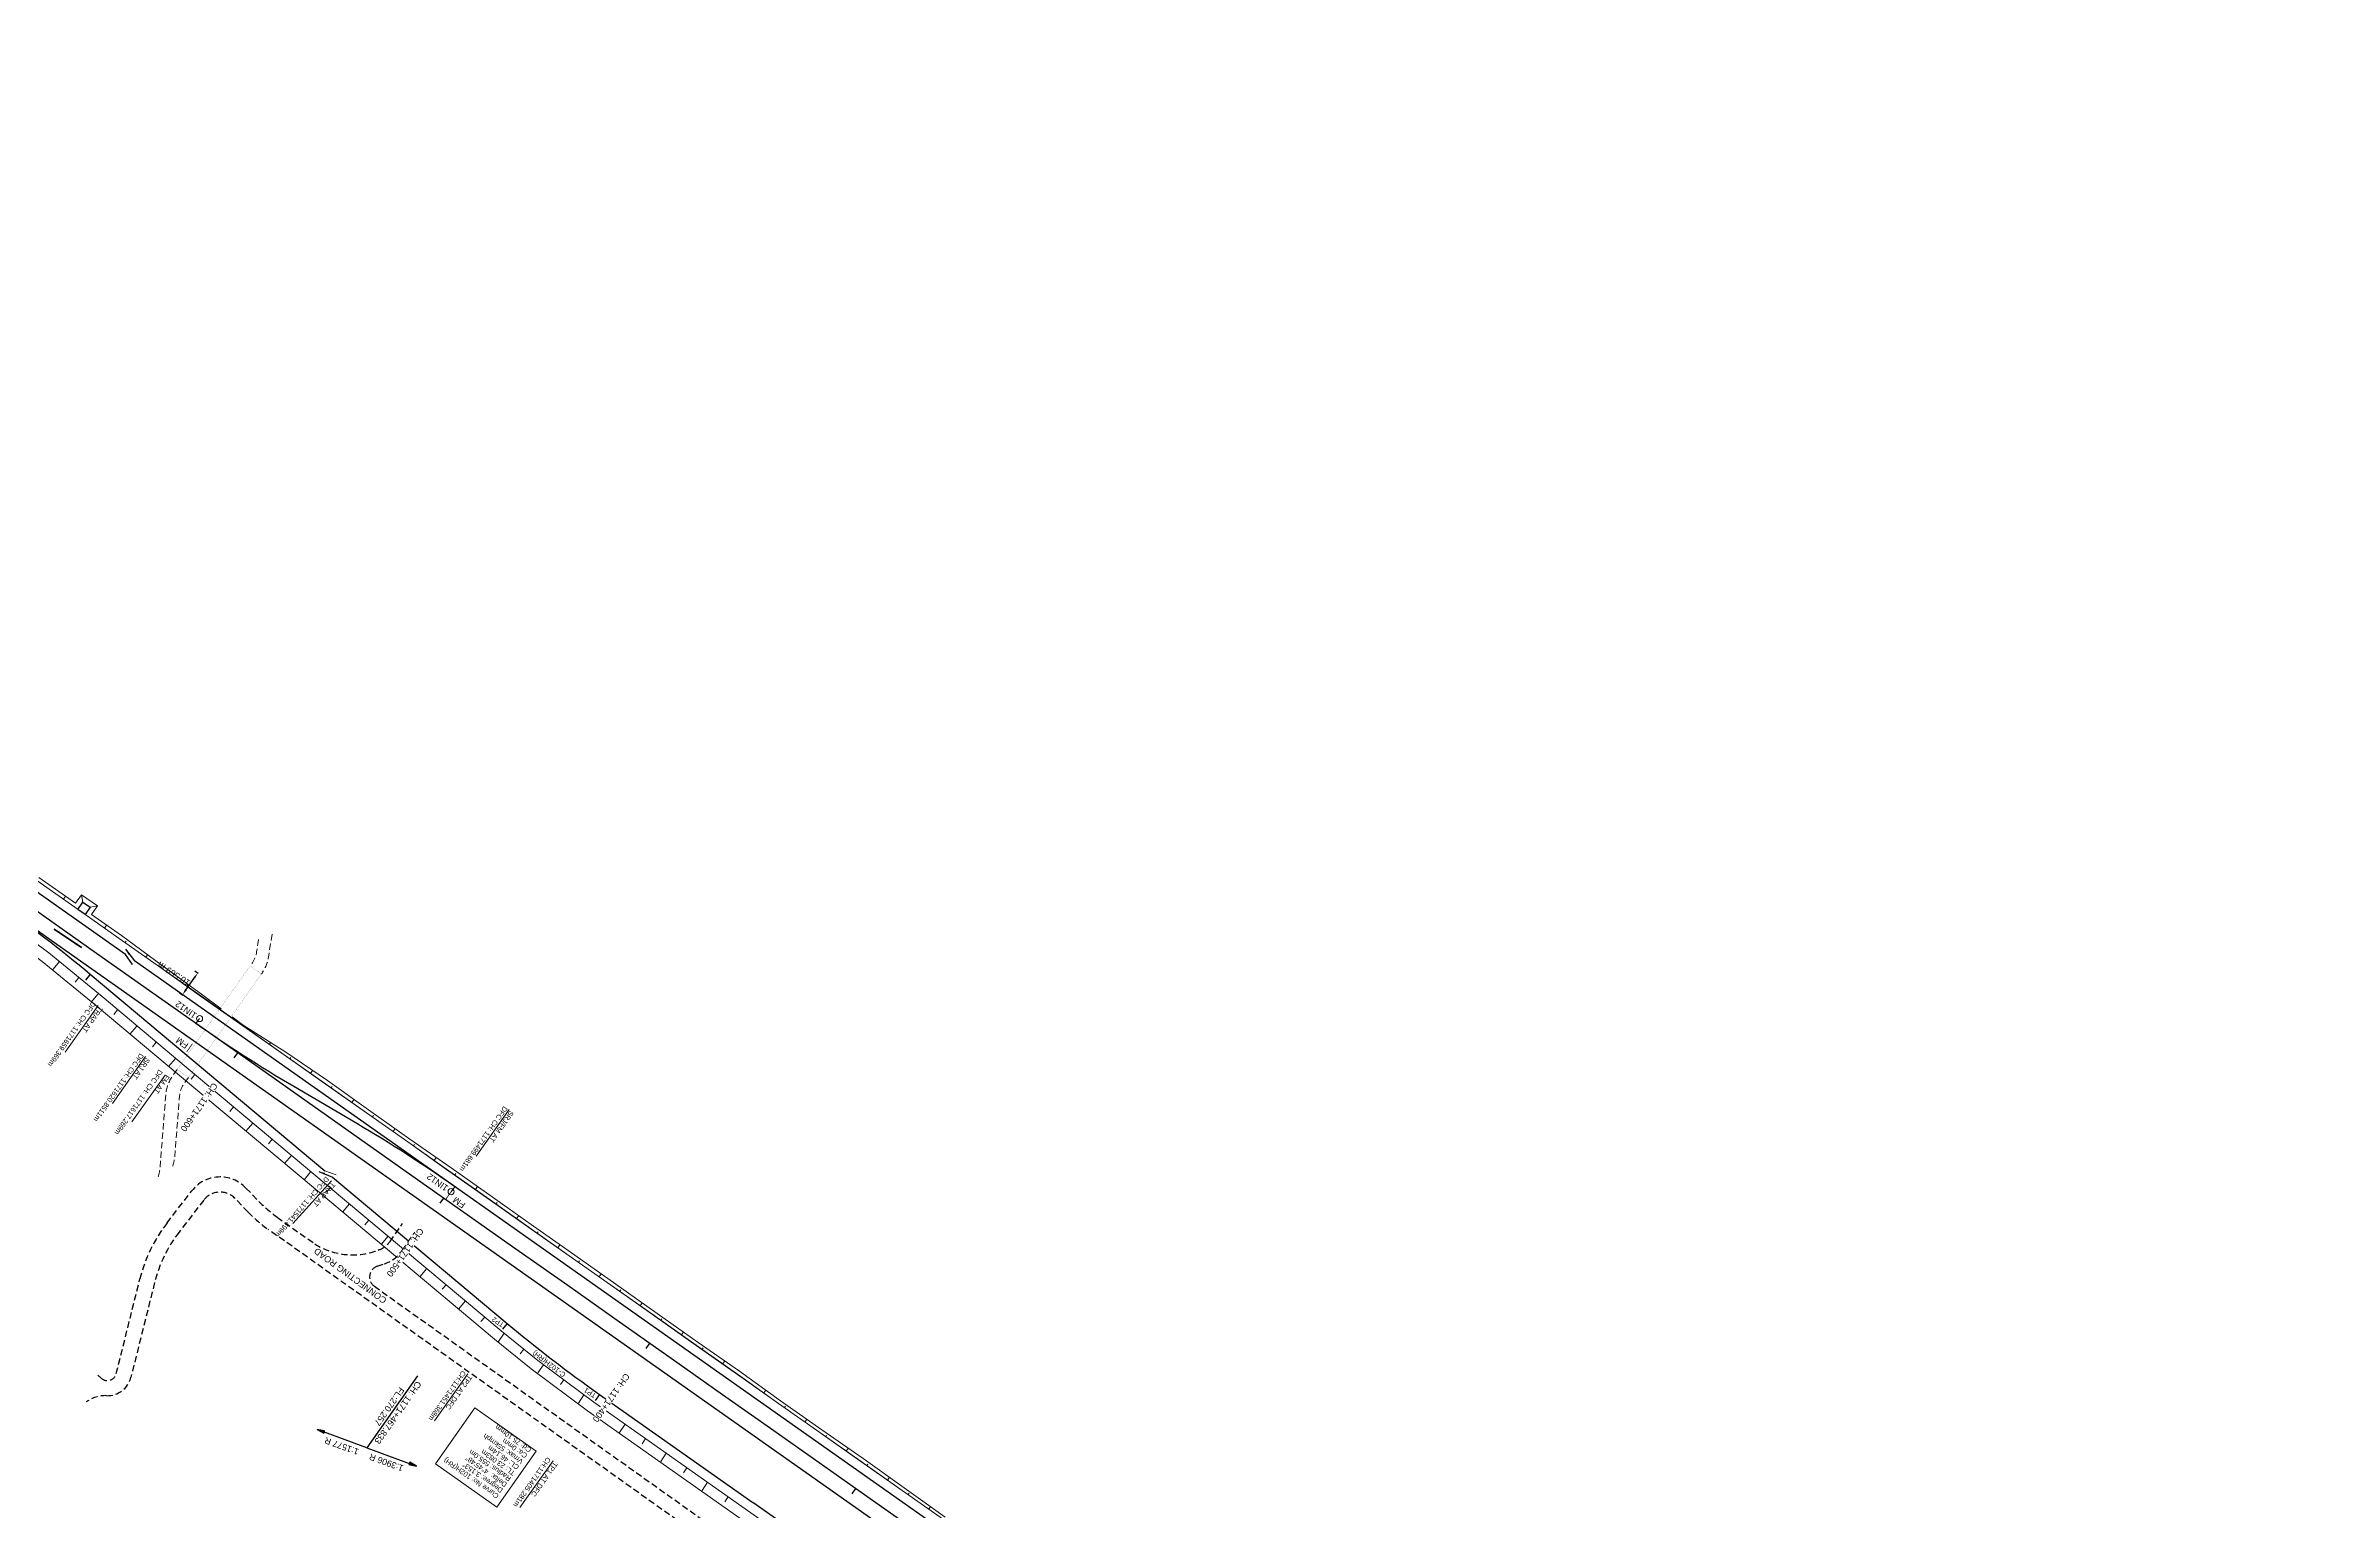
# Model space of a CAD drawing. Header units: metres. Extents: x 658374 to 662614, y 3366768 to 3369818.
# Drawn here: x 659093 to 660001, y 3369077 to 3369658 of the extents above; entities that cross this region are included whole.
import ezdxf

# ---------------------------------------------------------------- set-up
doc = ezdxf.new("R2010")
doc.units = ezdxf.units.M
doc.header["$MEASUREMENT"] = 0
doc.linetypes.add('DASHED', pattern=[0.75, 0.5, -0.25])
doc.linetypes.add('DASHED2', pattern=[0.375, 0.25, -0.125])
doc.layers.get('Defpoints').update_dxf_attribs({"lineweight": 0})
for name, color, linetype in [('05 02 2020 (PRO)', 7, 'Continuous'), ('details$0$05 02 2020 (PRO)', 7, 'Continuous'), ('Dimension', 10, 'Continuous'), ('PROPOSED DFCC FORMATION LINE', 187, 'Continuous'), ('PROPOSED ROADS', 10, 'DASHED'), ('Trolley Refuse', 10, 'Continuous')]:
    doc.layers.add(name, color=color, linetype=linetype)
for name, color, linetype, lineweight in [('C-ALIG-LABL-DG', 1, 'Continuous', 25), ('C-ALIG-LABL-DG-MARK', 1, 'Continuous', 25), ('EXG GRADES IN PLAN', 7, 'Continuous', 0), ('EXT', 7, 'Continuous', 25), ("NEW SHAMBHU CROSSING STN. SRJ's", 10, 'Continuous', 0), ('Proposed Alignment', 7, 'Continuous', 0), ('Proposed Curve_Details', 10, 'Continuous', 0), ('PROPOSED DFC TRACK', 1, 'Continuous', 0), ('PROPOSED DFCC TOE LINE', 239, 'Continuous', 0), ('PROPOSED DFCC TOE SLOPES', 239, 'Continuous', 0), ('PROPOSED DFCC TOE SLOPES - Connecting line', 239, 'Continuous', 0), ('PROPOSED DFCC TRACK', 1, 'Continuous', 0), ('Proposed TPTC Chainages', 1, 'Continuous', 0)]:
    doc.layers.add(name, color=color, linetype=linetype, lineweight=lineweight)
doc.styles.add('ARIAL', font='arial.ttf')
doc.styles.add('details$0$PDF Arial', font='arial.ttf')
doc.styles.get("Standard").update_dxf_attribs({"font": 'arial.ttf'})
doc.styles.add('Style-Arial', font='arial.ttf')
doc.dimstyles.new('DIM', dxfattribs={"dimtxt": 2.5, "dimasz": 2.5, "dimexe": 0.18, "dimexo": 0.0625, "dimgap": 0.09, "dimtad": 0, "dimtih": 1, "dimtoh": 1, "dimdec": 3, "dimzin": 0, "dimdsep": 46, "dimtxsty": 'Standard', "dimcen": 0.09, "dimadec": 0, "dimazin": 0, "dimtfac": 1, "dimtdec": 3, "dimtofl": 0, "dimtmove": 0, "dimatfit": 3, "dimfxl": 1, "dimtolj": 1, "dimtzin": 0, "dimarcsym": 0})
doc.dimstyles.new('ISO-25', dxfattribs={"dimtxt": 2.5, "dimasz": 2.5, "dimexe": 1.25, "dimexo": 0.625, "dimtad": 1, "dimtxsty": 'Standard', "dimcen": 2.5, "dimadec": 0, "dimazin": 0, "dimtfac": 1, "dimtmove": 0, "dimatfit": 3, "dimfxl": 1, "dimarcsym": 0})
doc.dimstyles.get("Standard").update_dxf_attribs({"dimtxt": 2.5, "dimasz": 2.5, "dimexe": 0.18, "dimexo": 0.0625, "dimgap": 0.09, "dimtad": 0, "dimtih": 1, "dimtoh": 1, "dimdec": 3, "dimzin": 0, "dimdsep": 46, "dimtxsty": 'Standard', "dimcen": 0.09, "dimclrd": 1, "dimclre": 1, "dimclrt": 1, "dimadec": 0, "dimazin": 0, "dimtfac": 1, "dimtdec": 3, "dimtofl": 0, "dimtmove": 0, "dimatfit": 3, "dimfxl": 1, "dimtolj": 1, "dimtzin": 0, "dimarcsym": 0})

# ---------------------------------------------------------------- blocks, each defined once
blk = doc.blocks.new('*D31')
at = {"layer": 'Defpoints', "color": 0, "transparency": 16777216}
for p in [(659152.09, 3369291.23), (659153.24, 3369290.42), (659146, 3369282.59)]:
    blk.add_point(p, dxfattribs=at)
at = {"layer": 'Dimension', "color": 0, "lineweight": -2, "transparency": 16777216}
for p, q in [((659148.6, 3369283.82), (659151.8, 3369288.37)), ((659152.14, 3369291.2), (659153.39, 3369290.31)), ((659146.05, 3369282.56), (659147.3, 3369281.67))]:
    blk.add_line(p, q, dxfattribs=at)
at = {"layer": 'Dimension', "color": 0, "transparency": 16777216}
for points in [[(659151.46, 3369288.61), (659152.15, 3369288.13), (659153.24, 3369290.42)], [(659148.26, 3369284.06), (659148.94, 3369283.58), (659147.16, 3369281.78)]]:
    blk.add_solid(points, dxfattribs=at)
at = {"layer": 'Dimension', "color": 0, "lineweight": 0, "transparency": 16777216, "insert": (659143.75, 3369290.11), "char_height": 2.5, "attachment_point": 5, "rotation": 147}
blk.add_mtext('\\A1;10.569 m', dxfattribs=at)
blk = doc.blocks.new('Direction')
h = blk.add_hatch(color=256)
h.dxf.hatch_style = 1
h.paths.add_polyline_path([(-5.54, 0), (-4.75, -0.13), (-4.75, 0.13)])
blk.add_lwpolyline([(-5.54, 0), (-4.75, -0.13), (-4.75, 0.13)], close=True)
blk.add_lwpolyline([(0, 0), (-5.54, 0)])

msp = doc.modelspace()

# ---------------------------------------------------------------- linework, layer by layer
at = {"layer": '05 02 2020 (PRO)', "color": 1, "lineweight": 13}
for points in [[(659153.9426, 3369272.3726), (659152.5179, 3369270.3516)], [(659253.7306, 3369203.6251), (659255.1552, 3369205.646)]]:
    msp.add_lwpolyline(points, dxfattribs=at)
at = {"layer": '05 02 2020 (PRO)', "color": 1, "const_width": 0.3}
for points in [[(659148.8665, 3369259.1423), (659151.1679, 3369262.407)], [(659251.5542, 3369200.5377), (659253.8556, 3369203.8024)]]:
    msp.add_lwpolyline(points, dxfattribs=at)
at = {"layer": '05 02 2020 (PRO)', "color": 1, "lineweight": 13}
for centre in [(659153.9483, 3369272.3395), (659253.7249, 3369203.6582)]:
    msp.add_circle(centre, 1.2126, dxfattribs=at)
at = {"layer": 'C-ALIG-LABL-DG', "color": 1, "linetype": 'Continuous', "lineweight": 25}
for p, q in [((659168.9892, 3369258.7405), (659167.5487, 3369256.6972)), ((659250.7225, 3369201.124), (659249.2821, 3369199.0807)), ((659332.4558, 3369143.5075), (659331.0154, 3369141.4642)), ((659414.1892, 3369085.891), (659412.7487, 3369083.8477))]:
    msp.add_line(p, q, dxfattribs=at)
at = {"layer": 'C-ALIG-LABL-DG-MARK', "color": 1, "linetype": 'Continuous', "lineweight": 25}
for p, q in [((659110.6016, 3369289.9078), (659108.6754, 3369287.6078)), ((659276.014, 3369151.3827), (659274.0879, 3369149.0827)), ((659312.5781, 3369123.2622), (659310.8496, 3369120.8102))]:
    msp.add_line(p, q, dxfattribs=at)
at = {"layer": 'EXT', "color": 1, "linetype": 'DASHED2', "ltscale": 10}
for points in [[(659113.5626, 3369130.8622), (659114.9206, 3369129.6554, 0.56352184), (659120.9107, 3369131.507), (659130.28, 3369169.032, -0.10356998), (659141.0486, 3369191.2632), (659150.8713, 3369203.9855, -0.45958369), (659172.361, 3369205.0979), (659177.4353, 3369199.8119, 0.04521087), (659184.6976, 3369193.5869), (659199.6729, 3369182.9347, 0.2410015), (659225.2241, 3369180.6615, 0.15942257), (659229.5062, 3369183.8755), (659234.5084, 3369191.0213)], [(660023.3261, 3368592.2464, 0.0285103), (659992.1507, 3368616.5675), (659716.1677, 3368807.6168), (659716.1677, 3368807.6168), (659652.6444, 3368851.5931), (659627.9526, 3368868.3312, -0.00640561), (659606.8675, 3368883.0221), (659576.5472, 3368904.7298, -0.00598905), (659528.2155, 3368940.2161), (659504.4251, 3368958.126, 0.00675633), (659471.7791, 3368982.0184), (659181.2198, 3369188.6976, -0.04521087), (659173.1354, 3369195.6274), (659168.0158, 3369200.9604, 0.45958369), (659155.6205, 3369200.3187), (659145.7978, 3369187.5964, 0.10356998), (659136.1013, 3369167.5786), (659126.732, 3369130.0535, -0.35173375), (659117.0965, 3369122.7334, 0.17107804), (659108.9938, 3369120.2867)], [(659223.2918, 3369166.1343, -0.61160159), (659224.4518, 3369174.0618), (659227.1552, 3369174.9807, 0.15942257), (659234.4215, 3369180.4347), (659239.4237, 3369187.5805)], [(659223.2918, 3369166.1343), (659475.2569, 3368986.9077, -0.00675633), (659508.0338, 3368962.9195), (659531.8241, 3368945.0096, 0.00598905), (659580.04, 3368909.6084), (659610.3603, 3368887.9007, 0.00640561), (659631.3192, 3368873.2977), (659656.0354, 3368856.543), (659719.5828, 3368812.5501), (659719.5828, 3368812.5501), (659995.5658, 3368621.5008, -0.0285103), (660027.2803, 3368596.7592), (660030.7529, 3368593.7164, 0.02554048), (660058.5556, 3368571.7599), (660075.3485, 3368559.8376)]]:
    msp.add_lwpolyline(points, format="xyb", dxfattribs=at)
at = {"layer": "NEW SHAMBHU CROSSING STN. SRJ's", "color": 12, "linetype": 'Continuous', "lineweight": 13}
for p, q in [((659113.7634, 3369277.4886), (659100.609, 3369258.9626)), ((659132.5097, 3369257.2192), (659119.3553, 3369238.6932)), ((659140.2629, 3369249.9266), (659127.1086, 3369231.4006)), ((659276.8097, 3369236.2226), (659263.6554, 3369217.6966)), ((659206.282, 3369207.9133), (659191.0143, 3369191.0864)), ((659260.3337, 3369131.3492), (659247.1793, 3369112.8232)), ((659294.2148, 3369096.8803), (659281.0605, 3369078.3543))]:
    msp.add_line(p, q, dxfattribs=at)
at = {"layer": 'Proposed Alignment', "color": 1, "lineweight": -3, "flags": 128}
for points in [[(660029.0506, 3368644.8081), (658934.4532, 3369416.4258)], [(659127.3222, 3369293.8255), (659124.61, 3369297.6717)], [(659206.6743, 3369209.4514), (659221.3889, 3369197.1286)]]:
    msp.add_lwpolyline(points, dxfattribs=at)
at = {"layer": 'Proposed Alignment', "color": 1, "lineweight": -3}
for points in [[(659124.61, 3369297.6717), (659054.0105, 3369347.4396)], [(660036.2635, 3368655.0172), (659128.1015, 3369295.2104)]]:
    msp.add_lwpolyline(points, dxfattribs=at)
at = {"layer": 'Proposed Alignment', "color": 1, "lineweight": -3, "flags": 128}
for points in [[(659074.0343, 3369318.0305, -0.02078913), (659110.6024, 3369289.9071), (659203.6935, 3369211.9477)], [(659255.1552, 3369205.646, 0.02078913), (659216.3782, 3369230.6359), (659191.2934, 3369245.3636, -0.02078789), (659152.5186, 3369270.3519, -0.02078789)], [(659221.3889, 3369197.1286), (659276.014, 3369151.3827, 0.02078689), (659312.5781, 3369123.2622), (659373.4292, 3369080.3663)], [(659753.3693, 3368822.1181), (659691.9264, 3368858.1924, -0.02078689), (659653.1534, 3368883.1795), (659373.4292, 3369080.3663)]]:
    msp.add_lwpolyline(points, format="xyb", dxfattribs=at)
at = {"layer": 'Proposed Curve_Details', "color": 1, "lineweight": 18}
msp.add_lwpolyline([(659203.6935, 3369211.9477), (659208.107, 3369210.3138)], dxfattribs=at)
at = {"layer": 'Proposed Curve_Details', "color": 1}
msp.add_lwpolyline([(659271.8461, 3369078.5003), (659247.4828, 3369095.6748), (659263.1336, 3369117.8767), (659287.4969, 3369100.7021)], close=True, dxfattribs=at)
at = {"layer": 'PROPOSED DFCC FORMATION LINE', "lineweight": 0, "flags": 128}
for points in [[(659204.2345, 3369206.5381), (659148.6951, 3369253.0497), (659115.2716, 3369281.0403), (659094.1512, 3369298.3417), (659071.8057, 3369314.9522), (658928.4715, 3369416.0944)], [(659449.0221, 3369073.571), (659432.6754, 3369085.0943), (659416.3288, 3369096.6176), (659399.9821, 3369108.1409), (659383.6354, 3369119.6642), (659367.2888, 3369131.1875), (659350.9421, 3369142.7108), (659334.5954, 3369154.2341), (659318.2488, 3369165.7574), (659301.9021, 3369177.2807), (659285.5555, 3369188.804), (659269.2088, 3369200.3273), (659252.8621, 3369211.8506), (659236.5155, 3369223.3739), (659220.1688, 3369234.8972), (659203.8221, 3369246.4205), (659187.4755, 3369257.9438), (659171.1288, 3369269.4671), (659154.7821, 3369280.9904), (659138.4355, 3369292.5137), (659122.0888, 3369304.0371), (659105.7421, 3369315.5604), (659089.3955, 3369327.0837)], [(659449.0509, 3369073.6119), (659432.7043, 3369085.1352), (659416.3576, 3369096.6585), (659400.0109, 3369108.1818), (659383.6643, 3369119.7051), (659367.3176, 3369131.2284), (659350.9709, 3369142.7517), (659334.6243, 3369154.275), (659318.2776, 3369165.7983), (659301.9309, 3369177.3216), (659285.5843, 3369188.8449), (659269.2376, 3369200.3682), (659252.8909, 3369211.8915), (659236.5443, 3369223.4148), (659220.1976, 3369234.9381), (659203.8509, 3369246.4614), (659187.5043, 3369257.9847), (659171.1576, 3369269.508), (659154.8109, 3369281.0313), (659138.4643, 3369292.5546), (659122.1176, 3369304.0779), (659105.7709, 3369315.6012), (659089.4243, 3369327.1245)], [(659914.636, 3368720.8145), (659895.5633, 3368733.6747), (659881.706, 3368742.3172), (659871.3524, 3368748.4416), (659856.5231, 3368757.1482), (659850.9653, 3368760.4041), (659754.7981, 3368816.8728), (659689.9621, 3368854.9391), (659666.6717, 3368869.3947), (659650.9904, 3368880.055), (659310.3501, 3369120.1835), (659288.1, 3369136.7113), (659273.5986, 3369148.449), (659204.2345, 3369206.5381)]]:
    msp.add_lwpolyline(points, dxfattribs=at)
at = {"layer": 'PROPOSED DFCC TOE LINE', "lineweight": 0, "flags": 128}
for points in [[(659201.5092, 3369203.2838), (659145.9699, 3369249.7954), (659112.564, 3369277.7713), (659091.5387, 3369294.9948), (659069.3164, 3369311.5137), (658929.8182, 3369409.8507)], [(659090.2408, 3369328.2828), (659104.7833, 3369318.0544)], [(659111.0906, 3369313.6133), (659122.9503, 3369305.2592), (659139.0646, 3369293.4063), (659155.2352, 3369281.6332), (659162.4602, 3369276.236)], [(659166.8329, 3369272.9695), (659171.2642, 3369269.6592), (659188.1946, 3369258.964), (659204.732, 3369247.7113), (659220.9977, 3369236.0732), (659237.3109, 3369224.5023), (659253.7168, 3369213.0631), (659270.0746, 3369201.5556), (659286.4034, 3369190.0069), (659302.7786, 3369178.5241), (659319.1155, 3369166.9869), (659335.4166, 3369155.3991), (659351.7711, 3369143.8868), (659368.1599, 3369132.4232), (659384.4049, 3369120.7558), (659400.7558, 3369109.2384), (659417.1461, 3369097.777), (659433.4844, 3369086.2419), (659449.7557, 3369074.6116)], [(659912.263, 3368717.2951), (659893.253, 3368730.113), (659879.502, 3368738.6892), (659869.1973, 3368744.7847), (659854.374, 3368753.4878), (659848.8178, 3368756.7427), (659752.6488, 3368813.2125), (659687.768, 3368851.3051), (659664.3583, 3368865.8347), (659648.5742, 3368876.5649), (659307.8613, 3369116.7446), (659285.498, 3369133.3565), (659270.9005, 3369145.1719), (659201.5092, 3369203.2838)]]:
    msp.add_lwpolyline(points, dxfattribs=at)
at = {"layer": 'PROPOSED DFCC TOE SLOPES', "linetype": 'Continuous', "lineweight": 0, "flags": 128}
for points in [[(659099.9197, 3369319.7259), (659100.744, 3369320.8953)], [(659116.2664, 3369308.2026), (659117.0977, 3369309.3819)], [(659124.4397, 3369302.441), (659124.8396, 3369303.0082)], [(659132.613, 3369296.6793), (659133.2966, 3369297.649)], [(659098.4871, 3369295.0966), (659095.7618, 3369291.8423)], [(659106.0545, 3369288.5586), (659104.558, 3369286.7716)], [(659140.7864, 3369290.9177), (659141.0741, 3369291.3258)], [(659113.7177, 3369282.1468), (659110.9924, 3369278.8926)], [(659148.9597, 3369285.156), (659149.447, 3369285.8473)], [(659157.133, 3369279.3944), (659157.3226, 3369279.6633)], [(659121.3827, 3369275.7278), (659119.8862, 3369273.9408)], [(659129.0603, 3369269.3306), (659126.335, 3369266.0764)], [(659136.7252, 3369262.9116), (659135.2287, 3369261.1246)], [(659173.4797, 3369267.8711), (659173.5745, 3369268.0055)], [(659181.653, 3369262.1094), (659182.1344, 3369262.7923)], [(659144.4028, 3369256.5144), (659141.6775, 3369253.2602)], [(659189.8264, 3369256.3478), (659190.1851, 3369256.8566)], [(659152.0677, 3369250.0954), (659150.5712, 3369248.3084)], [(659159.7453, 3369243.6983), (659157.0201, 3369240.444)], [(659197.9997, 3369250.5861), (659198.8125, 3369251.7392)], [(659206.173, 3369244.8245), (659206.6078, 3369245.4413)], [(659167.4103, 3369237.2792), (659165.9138, 3369235.4923)], [(659214.3464, 3369239.0628), (659215.1755, 3369240.239)], [(659222.5197, 3369233.3012), (659222.9174, 3369233.8653)], [(659175.0879, 3369230.8821), (659172.3626, 3369227.6278)], [(659230.693, 3369227.5395), (659231.4717, 3369228.6441)], [(659182.7528, 3369224.4631), (659181.2563, 3369222.6761)], [(659190.4304, 3369218.0659), (659187.7051, 3369214.8116)], [(659238.8664, 3369221.7779), (659239.2539, 3369222.3276)], [(659247.0397, 3369216.0162), (659247.8444, 3369217.1577)], [(659198.108, 3369211.6687), (659195.3827, 3369208.4145)], [(659198.0954, 3369211.6469), (659196.5989, 3369209.8599)], [(659255.213, 3369210.2546), (659255.6268, 3369210.8415)], [(659205.773, 3369205.2497), (659204.2765, 3369203.4627)], [(659213.3866, 3369198.7762), (659210.6613, 3369195.522)], [(659263.3864, 3369204.4929), (659264.2194, 3369205.6746)], [(659271.5597, 3369198.7313), (659271.9769, 3369199.3231)], [(659221.0516, 3369192.3572), (659219.5551, 3369190.5702)], [(659279.733, 3369192.9696), (659280.5586, 3369194.1407)], [(659228.7292, 3369185.96), (659226.0039, 3369182.7058)], [(659236.3941, 3369179.541), (659234.8976, 3369177.754)], [(659287.9064, 3369187.208), (659288.318, 3369187.7918)], [(659296.0797, 3369181.4463), (659296.9172, 3369182.6343)], [(659244.0717, 3369173.1438), (659241.3464, 3369169.8896)], [(659304.253, 3369175.6847), (659304.6762, 3369176.2849)], [(659312.4264, 3369169.923), (659313.2678, 3369171.1166)], [(659251.7367, 3369166.7248), (659250.2402, 3369164.9379)], [(659320.5997, 3369164.1614), (659321.0154, 3369164.7511)], [(659259.4143, 3369160.3277), (659256.689, 3369157.0734)], [(659267.0792, 3369153.9086), (659265.5827, 3369152.1217)], [(659328.773, 3369158.3997), (659329.5817, 3369159.5469)], [(659336.9464, 3369152.6381), (659337.3431, 3369153.2009)], [(659274.7568, 3369147.5115), (659272.5187, 3369144.2815)], [(659345.1197, 3369146.8764), (659345.9171, 3369148.0076)], [(659282.529, 3369141.2205), (659281.196, 3369139.2967)], [(659290.3734, 3369135.0226), (659288.1353, 3369131.7926)], [(659353.293, 3369141.1148), (659353.6961, 3369141.6866)], [(659361.4664, 3369135.3531), (659362.2936, 3369136.5266)], [(659298.4073, 3369129.0549), (659297.0742, 3369127.131)], [(659377.813, 3369123.8298), (659378.5901, 3369124.9321)], [(659306.4392, 3369123.0886), (659304.302, 3369119.791)], [(659314.5405, 3369117.2258), (659313.2363, 3369115.2134)], [(659385.9864, 3369118.0681), (659386.357, 3369118.5939)], [(659322.7217, 3369111.4624), (659320.5845, 3369108.1648)], [(659394.1597, 3369112.3065), (659394.9031, 3369113.361)], [(659402.333, 3369106.5448), (659402.7086, 3369107.0776)], [(659330.8952, 3369105.6969), (659329.591, 3369103.6845)], [(659339.0764, 3369099.9334), (659336.9392, 3369096.6358)], [(659410.5064, 3369100.7832), (659411.2793, 3369101.8796)], [(659347.2499, 3369094.1679), (659345.9457, 3369092.1555)], [(659418.6797, 3369095.0215), (659419.0734, 3369095.58)], [(659426.853, 3369089.2599), (659427.6362, 3369090.3708)], [(659355.4311, 3369088.4044), (659353.294, 3369085.1068)], [(659363.6046, 3369082.6389), (659362.3004, 3369080.6265)], [(659435.0264, 3369083.4982), (659435.4111, 3369084.044)], [(659443.1997, 3369077.7366), (659443.9314, 3369078.7746)]]:
    msp.add_lwpolyline(points, dxfattribs=at)
at = {"layer": 'PROPOSED DFCC TOE SLOPES - Connecting line', "linetype": 'Continuous', "lineweight": 0, "flags": 128}
for points in [[(659104.7833, 3369318.0544), (659107.1576, 3369321.4226), (659113.4625, 3369316.9781), (659111.0906, 3369313.6133)], [(659107.6658, 3369318.4865), (659107.1576, 3369321.4226)], [(659110.5264, 3369316.4699), (659113.4625, 3369316.9781)]]:
    msp.add_lwpolyline(points, dxfattribs=at)
at = {"layer": 'PROPOSED DFCC TRACK', "linetype": 'Continuous', "lineweight": 30, "const_width": 0.05, "flags": 128}
msp.add_lwpolyline([(659149.5495, 3369248.9878), (659178.497, 3369290.0499), (659173.9998, 3369293.2162), (659145.0533, 3369252.1533), (659149.5495, 3369248.9878)], dxfattribs=at)
at = {"layer": 'PROPOSED DFCC TRACK', "lineweight": 30}
msp.add_rational_spline([(662189.3755, 3367130.3232), (662122.6122, 3367172.3074), (662055.8489, 3367214.2917), (662053.7326, 3367215.6226), (662051.6163, 3367216.9535), (662049.5003, 3367218.2848), (662047.3842, 3367219.6161), (662045.2687, 3367220.9482), (662043.1531, 3367222.2802), (662041.0383, 3367223.6134), (662038.9234, 3367224.9466), (662036.8095, 3367226.2813), (662034.6956, 3367227.616), (662032.5829, 3367228.9525), (662030.4702, 3367230.2891), (662028.3589, 3367231.628), (662026.2476, 3367232.9668), (662024.138, 3367234.3083), (662022.0284, 3367235.6498), (661945.8186, 3367284.1844), (661872.2145, 3367336.5865), (661870.1789, 3367338.0378), (661868.1433, 3367339.4892), (661866.1095, 3367340.943), (661864.0757, 3367342.3969), (661862.0435, 3367343.853), (661860.0113, 3367345.309), (661857.9804, 3367346.7669), (661855.9495, 3367348.2247), (661853.9196, 3367349.684), (661851.8897, 3367351.1434), (661849.8606, 3367352.6038), (661847.8316, 3367354.0642), (661845.803, 3367355.5253), (661843.7744, 3367356.9864), (661841.7461, 3367358.4479), (661839.7178, 3367359.9094), (661344.8608, 3367716.4989), (660850.0038, 3368073.0883), (660847.9755, 3368074.5498), (660845.9472, 3368076.0114), (660843.9187, 3368077.4727), (660841.8903, 3368078.934), (660839.8615, 3368080.3948), (660837.8328, 3368081.8557), (660835.8036, 3368083.316), (660833.7744, 3368084.7762), (660831.7446, 3368086.2356), (660829.7148, 3368087.695), (660827.6842, 3368089.1533), (660825.6536, 3368090.6117), (660823.6222, 3368092.0687), (660821.5907, 3368093.5258), (660819.5581, 3368094.9814), (660817.5256, 3368096.437), (660808.4584, 3368102.9249), (660799.3672, 3368109.3791), (660797.3281, 3368110.8255), (660795.289, 3368112.2719), (660793.2488, 3368113.7168), (660791.2087, 3368115.1617), (660789.1676, 3368116.6054), (660787.1266, 3368118.049), (660785.0848, 3368119.4916), (660783.043, 3368120.9341), (660781.0006, 3368122.3759), (660778.9582, 3368123.8176), (660776.9153, 3368125.2587), (660774.8725, 3368126.6997), (660772.8293, 3368128.1404), (660770.7862, 3368129.5811), (660768.7429, 3368131.0215), (660766.6995, 3368132.462), (659684.5244, 3368895.3228), (658602.3493, 3369658.1836)], [1, 1, 1, 1, 1, 1, 1, 1, 1, 1, 1, 1, 1, 1, 1, 1, 1, 1, 1, 0.99966696057, 1, 1, 1, 1, 1, 1, 1, 1, 1, 1, 1, 1, 1, 1, 1, 1, 1, 1, 1, 1, 1, 1, 1, 1, 1, 1, 1, 1, 1, 1, 1, 1, 1, 1, 1, 0.999998273534, 1, 1, 1, 1, 1, 1, 1, 1, 1, 1, 1, 1, 1, 1, 1, 1, 1, 1, 1], degree=2, knots=[0, 0, 0, 1, 1, 2, 2, 3, 3, 4, 4, 5, 5, 6, 6, 7, 7, 8, 8, 9, 9, 9.05161844, 9.05161844, 10.05161844, 10.05161844, 11.05161844, 11.05161844, 12.05161844, 12.05161844, 13.05161844, 13.05161844, 14.05161844, 14.05161844, 15.05161844, 15.05161844, 16.05161844, 16.05161844, 17.05161844, 17.05161844, 18.05161844, 18.05161844, 19.05161844, 19.05161844, 20.05161844, 20.05161844, 21.05161844, 21.05161844, 22.05161844, 22.05161844, 23.05161844, 23.05161844, 24.05161844, 24.05161844, 25.05161844, 25.05161844, 26.05161844, 26.05161844, 26.05533485, 26.05533485, 27.05533485, 27.05533485, 28.05533485, 28.05533485, 29.05533485, 29.05533485, 30.05533485, 30.05533485, 31.05533485, 31.05533485, 32.05533485, 32.05533485, 33.05533485, 33.05533485, 34.05533485, 34.05533485, 35.05533485, 35.05533485, 35.05533485], dxfattribs=at)
at = {"layer": 'PROPOSED ROADS', "color": 1, "linetype": 'DASHED', "lineweight": 0, "ltscale": 5, "flags": 128}
for points in [[(659177.3495, 3369303.7036), (659176.6014, 3369298.7442, -0.11660833), (659174.8864, 3369294.4739), (659173.9998, 3369293.2162)], [(659182.7121, 3369305.8073), (659181.2874, 3369296.7011, -0.11522132), (659178.7275, 3369290.3768), (659178.497, 3369290.0499)], [(659145.0533, 3369252.1533), (659143.2412, 3369249.5828, 0.13443505), (659140.5485, 3369242.1314), (659138.2262, 3369212.9785, -0.07056913), (659137.3051, 3369208.8673)], [(659149.5505, 3369248.9871), (659147.7365, 3369246.4138, 0.13443505), (659146.0312, 3369241.6947), (659144.1155, 3369217.6471, -0.07095004), (659143.1864, 3369213.5146)]]:
    msp.add_lwpolyline(points, format="xyb", dxfattribs=at)
at = {"layer": 'Trolley Refuse'}
msp.add_lwpolyline([(659107.6658, 3369318.4865), (659110.5264, 3369316.4699), (659108.5099, 3369313.6093), (659105.6492, 3369315.6259)], close=True, dxfattribs=at)

# ---------------------------------------------------------------- texts
at = {"layer": 'details$0$05 02 2020 (PRO)', "color": 1, "style": 'details$0$PDF Arial'}
for s, p in [('1IN12', (659153.1116, 3369274.1423)), ('FM', (659149.825, 3369262.244)), ('1IN12', (659252.8933, 3369205.6968)), ('FM', (659259.6937, 3369198.9167))]:
    msp.add_text(s, height=2.50706, rotation=144.8212196, dxfattribs=at).set_placement(p)
at = {"layer": 'details$0$05 02 2020 (PRO)', "color": 0, "style": 'details$0$PDF Arial'}
msp.add_text('CONNECTING ROAD', height=2.507068, rotation=143.7250792, dxfattribs=at).set_placement((659228.4273, 3369161.0626))
at = {"layer": 'EXG GRADES IN PLAN', "color": 1}
msp.add_text('C-102H(RH)', height=2, rotation=143.0723367, dxfattribs=at).set_placement((659299.3875, 3369131.4612))
at = {"layer": "NEW SHAMBHU CROSSING STN. SRJ's", "color": 1, "linetype": 'Continuous', "lineweight": 13, "char_height": 2, "attachment_point": 4, "line_spacing_factor": 0.648, "style": 'ARIAL'}
for s, insert, width, rotation in [('\\pxsm1;TRAP AT \\PDFC CH: 1171659.369m ', (659113.5073, 3369277.7775), 61.212772, 234.818733), ('\\pxsm0.9;{\\C256;SRJ AT \\PDFC CH: 1171620.8511m }', (659132.3672, 3369257.308), 63.919914, 234.8289702), ('\\pxsm1;{\\C256;FM AT \\PDFC CH: 1171617.269m }', (659140.0002, 3369250.7231), 66.273295, 234.818733), ('\\pxsm0.9;{\\C256;SRJ/FM AT \\PDFC CH: 1171499.681m }', (659276.6676, 3369236.3118), 66.273295, 234.818733), ('\\pxsm1;{\\C256;TRAP AT \\PDFC CH: 1171541.499m}', (659206.013, 3369208.085), 35.383695, 228.80542)]:
    msp.add_mtext(s, dxfattribs=dict(at, insert=insert, width=width, rotation=rotation))
at = {"layer": "NEW SHAMBHU CROSSING STN. SRJ's", "color": 6, "linetype": 'Continuous', "lineweight": 13, "char_height": 2, "width": 66.273295, "attachment_point": 4, "rotation": 234.818733, "line_spacing_factor": 0.648, "style": 'ARIAL'}
for s, insert in [('\\pxsm0.9;{\\C256;TP2 AT DFC\\PCH:1171451.368m \\P\\psm1; }', (659258.9638, 3369132.3039)), ('\\pxsm1;{\\C256;TP1 AT DFC \\PCH:1171405.281m }', (659293.9347, 3369097.0668))]:
    msp.add_mtext(s, dxfattribs=dict(at, insert=insert))
at = {"layer": 'Proposed Curve_Details', "insert": (659285.8261, 3369101.7207), "char_height": 2, "width": 29.030065, "attachment_point": 7, "rotation": 144.818733, "line_spacing_factor": 0.84, "style": 'Style-Arial'}
msp.add_mtext('Curve No: 102H(RH)\\PDegree: 3.153%%D\\PDelta:  4%%D45\'48"\\PRadius: 555.0m\\PTL: 23.083m\\PCL: 46.14m\\PVmax: 55kmph\\PCa: 0mm\\PCd: 75.10mm', dxfattribs=at)
at = {"layer": 'Proposed TPTC Chainages', "linetype": 'Continuous', "lineweight": 0, "char_height": 2, "width": 4.996808, "attachment_point": 4, "rotation": 147.7703946, "line_spacing_factor": 0.6, "style": 'ARIAL'}
for s, insert in [('\\pxsm1;TP2', (659274.4284, 3369150.6034)), ('\\pxsm1;TP1', (659310.9924, 3369122.4828))]:
    msp.add_mtext(s, dxfattribs=dict(at, insert=insert))

# ---------------------------------------------------------------- dimensions: what is measured, and where the dimension line sits
at = {"layer": 'Dimension', "color": 10, "lineweight": 0}
dim = msp.add_linear_dim(base=(659153.245, 3369290.4174), p1=(659145.999, 3369282.5938), p2=(659152.087, 3369291.2334), angle=54.8289702, dimstyle='DIM', override={"dimpost": ' m', "dimtmove": 2}, dxfattribs=at)
dim.commit()
dim.dimension.update_dxf_attribs({"geometry": '*D31', "text_midpoint": (659143.7544, 3369290.1112), "dimtype": 129, "text_rotation": 147})

# ---------------------------------------------------------------- leaders
at = {"layer": 'Proposed Alignment', "color": 1, "lineweight": -3}
msp.add_leader([(659124.5996, 3369299.8072), (659128.1045, 3369295.2065)], dimstyle='Standard', override={"dimgap": 0.09, "dimtad": 0, "dimaunit": 1, "dimadec": 4}, dxfattribs=at)
at = {"layer": 'Proposed Curve_Details', "color": 1, "lineweight": 18}
msp.add_leader([(659201.3281, 3369211.6578), (659206.6743, 3369209.4514)], dimstyle='Standard', override={"dimgap": 0.09, "dimtad": 0, "dimaunit": 1, "dimadec": 4}, dxfattribs=at)
at = {"layer": 'PROPOSED DFC TRACK', "linetype": 'Continuous', "lineweight": 0}
for points in [[(659096.3236, 3369307.7891), (659107.1554, 3369300.5069)], [(659107.1554, 3369300.5069), (659096.3236, 3369307.7891)]]:
    msp.add_leader(points, dimstyle='ISO-25', override={"dimtxt": 3, "dimasz": 2.5, "dimtad": 0, "dimdec": 3, "dimzin": 2, "dimtdec": 3}, dxfattribs=at)

# ---------------------------------------------------------------- next in the draw order: texts
at = {"layer": 'C-ALIG-LABL-DG', "color": 1, "linetype": 'Continuous', "lineweight": 25, "char_height": 2.5, "style": 'ARIAL', "bg_fill": 3, "box_fill_scale": 1.04, "bg_fill_color": 256, "bg_fill_true_color": 13158600, "bg_fill_transparency": 0}
for s, insert, width, attachment_point, rotation in [('CH: 1171+600', (659160.2891, 3369246.3988), 22.502814, 4, 234.818733), ('CH: 1171+500', (659242.0224, 3369188.7823), 22.502814, 4, 234.818733), ('CH: 1171+400', (659323.7557, 3369131.1658), 22.502814, 4, 234.818733), ('1:1577 R', (659217.3899, 3369101.4804), 13.8875, 7, 159.818733)]:
    msp.add_mtext(s, dxfattribs=dict(at, insert=insert, width=width, attachment_point=attachment_point, rotation=rotation))

# ---------------------------------------------------------------- next in the draw order: texts
at = {"layer": 'C-ALIG-LABL-DG', "color": 1, "linetype": 'Continuous', "lineweight": 25, "insert": (659221.8069, 3369099.8793), "char_height": 2.5, "width": 13.8875, "attachment_point": 9, "rotation": 159.818733, "style": 'ARIAL', "bg_fill": 3, "box_fill_scale": 1.04, "bg_fill_color": 256, "bg_fill_true_color": 13158600, "bg_fill_transparency": 0}
msp.add_mtext('1:3906 R', dxfattribs=at)

# ---------------------------------------------------------------- next in the draw order: texts
at = {"layer": 'C-ALIG-LABL-DG', "color": 1, "linetype": 'Continuous', "lineweight": 25, "insert": (659230.9451, 3369117.2381), "char_height": 2.5, "width": 29.376808, "attachment_point": 5, "rotation": 234.818733, "style": 'ARIAL', "bg_fill": 3, "box_fill_scale": 1.04, "bg_fill_color": 256, "bg_fill_true_color": 13158600, "bg_fill_transparency": 0}
msp.add_mtext('CH: 1171+467.833\\PFL:270.257', dxfattribs=at)

# ---------------------------------------------------------------- next in the draw order: linework, layer by layer
at = {"layer": 'C-ALIG-LABL-DG', "color": 1, "linetype": 'Continuous', "lineweight": 25}
msp.add_line((659240.419, 3369130.6775), (659220.2532, 3369102.0708), dxfattribs=at)

# ---------------------------------------------------------------- next in the draw order: block references
for xscale, yscale, zscale, rotation in [(3.789791541545083, 3.789791541545083, 3.789791541545083, 339.8187330156769), (3.789791541545084, 3.789791541545084, 3.789791541545084, 159.8187330156769)]:
    msp.add_blockref('Direction', (659220.2532, 3369102.0708), dxfattribs=dict(at, xscale=xscale, yscale=yscale, zscale=zscale, rotation=rotation))

doc.saveas('drawing.dxf')
